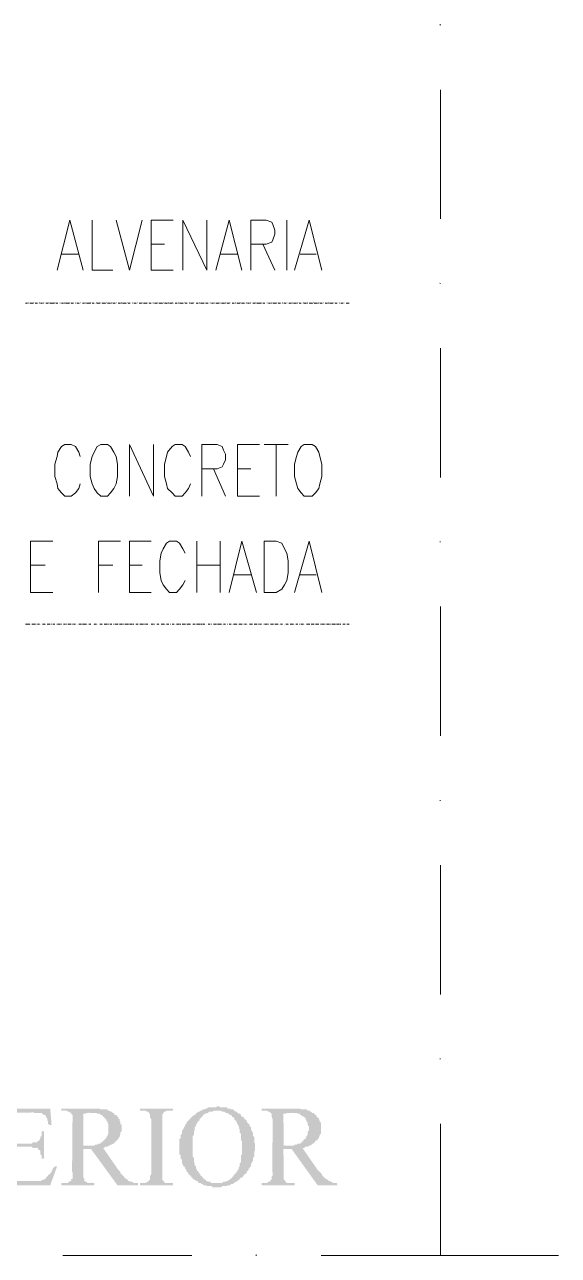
# Model space of a CAD drawing. Header units: millimetres. Extents: x 3240 to 3412, y 1366 to 1426.
# Drawn here: x 3291.848 to 3293.912, y 1376.282 to 1381.039 of the extents above; entities that cross this region are included whole.
import ezdxf

# ---------------------------------------------------------------- set-up
doc = ezdxf.new("R2010")
doc.units = ezdxf.units.MM

msp = doc.modelspace()

# ---------------------------------------------------------------- hatches: boundary and pattern name
at = {"true_color": 0x000007}
for points in [[(3291.8033, 1376.8328), (3291.8033, 1376.7137), (3291.8678, 1376.7137), (3291.8761, 1376.7137), (3291.8794, 1376.7186), (3291.8843, 1376.7186), (3291.8893, 1376.7186), (3291.8926, 1376.7186), (3291.8976, 1376.7186), (3291.8976, 1376.7236), (3291.9009, 1376.7236), (3291.9058, 1376.7269), (3291.9042, 1376.7286), (3291.9092, 1376.7319), (3291.9092, 1376.7352), (3291.9092, 1376.7401), (3291.9141, 1376.7434), (3291.9141, 1376.7484), (3291.9141, 1376.7517), (3291.9141, 1376.7616), (3291.9224, 1376.7616), (3291.9224, 1376.6558), (3291.9141, 1376.6558), (3291.9141, 1376.6641), (3291.9141, 1376.6674), (3291.9092, 1376.6723), (3291.9092, 1376.6756), (3291.9092, 1376.6806), (3291.9092, 1376.6839), (3291.9092, 1376.6856), (3291.9058, 1376.6889), (3291.9009, 1376.6889), (3291.9009, 1376.6938), (3291.8976, 1376.6971), (3291.8959, 1376.6988), (3291.8926, 1376.6971), (3291.8893, 1376.6971), (3291.8843, 1376.6971), (3291.8794, 1376.6971), (3291.8761, 1376.7021), (3291.8711, 1376.7021), (3291.8678, 1376.7021), (3291.8033, 1376.7021), (3291.8033, 1376.6045), (3291.8033, 1376.5962), (3291.8033, 1376.5913), (3291.8033, 1376.583), (3291.8033, 1376.5847), (3291.8033, 1376.5781), (3291.8033, 1376.5797), (3291.8083, 1376.5747), (3291.8083, 1376.5698), (3291.8116, 1376.5698), (3291.8116, 1376.5714), (3291.8165, 1376.5698), (3291.8215, 1376.5698), (3291.8248, 1376.5698), (3291.8761, 1376.5698), (3291.8843, 1376.5698), (3291.8893, 1376.5698), (3291.8926, 1376.5698), (3291.8976, 1376.5698), (3291.9009, 1376.5698), (3291.9058, 1376.5698), (3291.9092, 1376.5698), (3291.9141, 1376.5698), (3291.9125, 1376.5714), (3291.9174, 1376.5747), (3291.9224, 1376.5747), (3291.9273, 1376.5781), (3291.9307, 1376.5781), (3291.9307, 1376.583), (3291.9356, 1376.588), (3291.9389, 1376.588), (3291.9389, 1376.5913), (3291.9439, 1376.5962), (3291.9472, 1376.5962), (3291.9472, 1376.5996), (3291.9522, 1376.6045), (3291.9522, 1376.6078), (3291.9571, 1376.6128), (3291.9571, 1376.6178), (3291.9604, 1376.6211), (3291.9654, 1376.626), (3291.9637, 1376.626), (3291.9737, 1376.626), (3291.9472, 1376.5532), (3291.719, 1376.5532), (3291.719, 1376.5615), (3291.7272, 1376.5615), (3291.7322, 1376.5615), (3291.7355, 1376.5615), (3291.7405, 1376.5615), (3291.7454, 1376.5665), (3291.7487, 1376.5665), (3291.7537, 1376.5665), (3291.757, 1376.5698), (3291.757, 1376.5747), (3291.757, 1376.5764), (3291.757, 1376.5781), (3291.757, 1376.583), (3291.762, 1376.588), (3291.762, 1376.5913), (3291.762, 1376.5962), (3291.762, 1376.5996), (3291.762, 1376.6045), (3291.762, 1376.7997), (3291.762, 1376.803), (3291.762, 1376.8113), (3291.762, 1376.8162), (3291.757, 1376.8195), (3291.757, 1376.8245), (3291.757, 1376.8294), (3291.7537, 1376.8328), (3291.752, 1376.8344), (3291.7537, 1376.8377), (3291.7487, 1376.8377), (3291.7454, 1376.8377), (3291.7405, 1376.841), (3291.7355, 1376.841), (3291.7322, 1376.841), (3291.7272, 1376.841), (3291.719, 1376.841), (3291.719, 1376.8493), (3291.9472, 1376.8493), (3291.9522, 1376.7864), (3291.9439, 1376.7864), (3291.9389, 1376.7898), (3291.9389, 1376.7947), (3291.9389, 1376.7997), (3291.9356, 1376.803), (3291.9356, 1376.8079), (3291.9356, 1376.8113), (3291.9307, 1376.8162), (3291.9307, 1376.8195), (3291.9273, 1376.8245), (3291.9224, 1376.8245), (3291.9174, 1376.8294), (3291.9141, 1376.8294), (3291.9141, 1376.8328), (3291.9092, 1376.8328), (3291.9058, 1376.8328), (3291.9009, 1376.8328), (3291.8976, 1376.8328), (3291.8893, 1376.8328), (3291.8843, 1376.8328), (3291.8827, 1376.8344)], [(3292.4219, 1376.5615), (3292.4219, 1376.5532), (3292.2945, 1376.5532), (3292.2945, 1376.5615), (3292.3028, 1376.5615), (3292.3077, 1376.5615), (3292.3127, 1376.5615), (3292.316, 1376.5615), (3292.321, 1376.5665), (3292.3243, 1376.5665), (3292.3292, 1376.5698), (3292.3276, 1376.5714), (3292.3326, 1376.5747), (3292.3326, 1376.5764), (3292.3326, 1376.5781), (3292.3326, 1376.583), (3292.3326, 1376.588), (3292.3375, 1376.5962), (3292.3375, 1376.5996), (3292.3375, 1376.6045), (3292.3375, 1376.7997), (3292.3375, 1376.803), (3292.3375, 1376.8079), (3292.3326, 1376.8162), (3292.3326, 1376.8195), (3292.3326, 1376.8212), (3292.3326, 1376.8245), (3292.3326, 1376.8294), (3292.3292, 1376.8294), (3292.3292, 1376.8328), (3292.3243, 1376.8377), (3292.321, 1376.8377), (3292.316, 1376.841), (3292.3127, 1376.841), (3292.3077, 1376.841), (3292.3028, 1376.841), (3292.2945, 1376.841), (3292.2945, 1376.8493), (3292.4219, 1376.8493), (3292.4219, 1376.841), (3292.4086, 1376.841), (3292.4053, 1376.841), (3292.4004, 1376.841), (3292.3971, 1376.841), (3292.3921, 1376.8377), (3292.3888, 1376.8377), (3292.3838, 1376.8328), (3292.3822, 1376.8344), (3292.3838, 1376.8294), (3292.3805, 1376.8245), (3292.3789, 1376.8261), (3292.3805, 1376.8195), (3292.3805, 1376.8162), (3292.3805, 1376.8079), (3292.3805, 1376.803), (3292.3805, 1376.7997), (3292.3805, 1376.6045), (3292.3805, 1376.5996), (3292.3805, 1376.5913), (3292.3805, 1376.588), (3292.3805, 1376.583), (3292.3805, 1376.5781), (3292.3789, 1376.5797), (3292.3805, 1376.5747), (3292.3838, 1376.5698), (3292.3822, 1376.5714), (3292.3888, 1376.5665), (3292.3871, 1376.5665), (3292.3921, 1376.5615), (3292.3971, 1376.5615), (3292.4004, 1376.5615), (3292.4053, 1376.5615), (3292.4086, 1376.5615)]]:
    msp.add_hatch(color=7, dxfattribs=at).paths.add_polyline_path(points)
h = msp.add_hatch(color=7, dxfattribs=at)
h.paths.add_polyline_path([(3292.2862, 1376.5532), (3292.2069, 1376.5532), (3292.1043, 1376.6938), (3292.101, 1376.6938), (3292.096, 1376.6938), (3292.0911, 1376.6938), (3292.0878, 1376.6938), (3292.0861, 1376.6938), (3292.0828, 1376.6938), (3292.0795, 1376.6938), (3292.0745, 1376.6938), (3292.0745, 1376.6045), (3292.0745, 1376.5996), (3292.0745, 1376.5913), (3292.0745, 1376.588), (3292.0745, 1376.583), (3292.0795, 1376.5781), (3292.0795, 1376.5747), (3292.0779, 1376.5764), (3292.0795, 1376.5698), (3292.0779, 1376.5714), (3292.0828, 1376.5665), (3292.0878, 1376.5665), (3292.0911, 1376.5615), (3292.096, 1376.5615), (3292.101, 1376.5615), (3292.1043, 1376.5615), (3292.1027, 1376.5632), (3292.1175, 1376.5615), (3292.1175, 1376.5532), (3291.9902, 1376.5532), (3291.9902, 1376.5615), (3292.0034, 1376.5615), (3292.0067, 1376.5615), (3292.0117, 1376.5615), (3292.015, 1376.5615), (3292.02, 1376.5665), (3292.0233, 1376.5665), (3292.0233, 1376.5698), (3292.0282, 1376.5698), (3292.0282, 1376.5747), (3292.0266, 1376.5764), (3292.0332, 1376.5781), (3292.0332, 1376.583), (3292.0332, 1376.588), (3292.0332, 1376.5913), (3292.0332, 1376.5962), (3292.0332, 1376.6045), (3292.0315, 1376.6045), (3292.0332, 1376.7997), (3292.0332, 1376.803), (3292.0332, 1376.8079), (3292.0332, 1376.8162), (3292.0332, 1376.8195), (3292.0332, 1376.8245), (3292.0282, 1376.8294), (3292.0266, 1376.8294), (3292.0282, 1376.8328), (3292.0266, 1376.8344), (3292.0233, 1376.8328), (3292.02, 1376.8377), (3292.015, 1376.8377), (3292.0117, 1376.841), (3292.0067, 1376.841), (3292.0034, 1376.841), (3292.0018, 1376.8427), (3291.9902, 1376.841), (3291.9902, 1376.8493), (3292.101, 1376.8493), (3292.1043, 1376.8493), (3292.1093, 1376.8493), (3292.1175, 1376.8493), (3292.1209, 1376.8493), (3292.1258, 1376.8493), (3292.1291, 1376.8493), (3292.1341, 1376.8493), (3292.139, 1376.8493), (3292.1424, 1376.846), (3292.1473, 1376.846), (3292.1506, 1376.846), (3292.1556, 1376.846), (3292.1589, 1376.846), (3292.1639, 1376.846), (3292.1688, 1376.846), (3292.1688, 1376.841), (3292.1721, 1376.841), (3292.1771, 1376.841), (3292.1804, 1376.8377), (3292.1854, 1376.8377), (3292.1887, 1376.8328), (3292.1936, 1376.8328), (3292.1936, 1376.8294), (3292.1969, 1376.8245), (3292.2019, 1376.8245), (3292.2069, 1376.8195), (3292.2069, 1376.8162), (3292.2102, 1376.8162), (3292.2102, 1376.8113), (3292.2151, 1376.8079), (3292.2151, 1376.803), (3292.2184, 1376.7997), (3292.2184, 1376.7947), (3292.2184, 1376.7898), (3292.2234, 1376.7864), (3292.2234, 1376.7815), (3292.2234, 1376.7782), (3292.2234, 1376.7732), (3292.2234, 1376.7699), (3292.2234, 1376.7649), (3292.2234, 1376.7616), (3292.2184, 1376.7567), (3292.2184, 1376.7517), (3292.2184, 1376.7484), (3292.2151, 1376.7434), (3292.2151, 1376.7401), (3292.2102, 1376.7352), (3292.2102, 1376.7319), (3292.2069, 1376.7269), (3292.2052, 1376.7286), (3292.2019, 1376.7236), (3292.1969, 1376.7186), (3292.1969, 1376.7203), (3292.1936, 1376.7137), (3292.1887, 1376.7137), (3292.1854, 1376.7104), (3292.1804, 1376.7104), (3292.1771, 1376.7054), (3292.1721, 1376.7054), (3292.1688, 1376.7021), (3292.1639, 1376.7021), (3292.1589, 1376.7021), (3292.1556, 1376.6971), (3292.1506, 1376.6971), (3292.1506, 1376.6988), (3292.2102, 1376.6128), (3292.2151, 1376.6078), (3292.2184, 1376.6045), (3292.2184, 1376.5996), (3292.2234, 1376.5962), (3292.2267, 1376.5913), (3292.2317, 1376.588), (3292.2317, 1376.583), (3292.235, 1376.583), (3292.2399, 1376.5781), (3292.2383, 1376.5797), (3292.2449, 1376.5747), (3292.2482, 1376.5747), (3292.2482, 1376.5764), (3292.2482, 1376.5698), (3292.2532, 1376.5698), (3292.2565, 1376.5665), (3292.2614, 1376.5665), (3292.2647, 1376.5665), (3292.2697, 1376.5615), (3292.2747, 1376.5615), (3292.278, 1376.5615), (3292.2829, 1376.5615), (3292.2862, 1376.5615)])
h.paths.add_polyline_path([(3292.0745, 1376.7054), (3292.0795, 1376.7054), (3292.0828, 1376.7054), (3292.0878, 1376.7054), (3292.0861, 1376.7071), (3292.0911, 1376.7054), (3292.096, 1376.7054), (3292.1043, 1376.7054), (3292.1093, 1376.7054), (3292.1126, 1376.7054), (3292.1175, 1376.7054), (3292.1209, 1376.7104), (3292.1258, 1376.7104), (3292.1291, 1376.7104), (3292.1341, 1376.7137), (3292.139, 1376.7137), (3292.1424, 1376.7137), (3292.1424, 1376.7186), (3292.1473, 1376.7186), (3292.1506, 1376.7236), (3292.1556, 1376.7269), (3292.1589, 1376.7319), (3292.1639, 1376.7352), (3292.1639, 1376.7401), (3292.1688, 1376.7434), (3292.1688, 1376.7484), (3292.1721, 1376.7517), (3292.1721, 1376.7567), (3292.1721, 1376.7616), (3292.1721, 1376.7649), (3292.1721, 1376.7699), (3292.1705, 1376.7699), (3292.1721, 1376.7732), (3292.1721, 1376.7782), (3292.1721, 1376.7864), (3292.1721, 1376.7898), (3292.1688, 1376.7947), (3292.1672, 1376.7964), (3292.1688, 1376.7997), (3292.1639, 1376.803), (3292.1639, 1376.8079), (3292.1589, 1376.8113), (3292.1556, 1376.8162), (3292.1539, 1376.8162), (3292.1506, 1376.8195), (3292.1506, 1376.8212), (3292.1473, 1376.8245), (3292.1424, 1376.8245), (3292.139, 1376.8294), (3292.1341, 1376.8294), (3292.1291, 1376.8294), (3292.1258, 1376.8328), (3292.1209, 1376.8328), (3292.1175, 1376.8328), (3292.1126, 1376.8328), (3292.1093, 1376.8328), (3292.1043, 1376.8328), (3292.101, 1376.8328), (3292.0994, 1376.8344), (3292.096, 1376.8328), (3292.0878, 1376.8328), (3292.0828, 1376.8294), (3292.0795, 1376.8294), (3292.0745, 1376.8294)])
h = msp.add_hatch(color=7, dxfattribs=at)
h.paths.add_polyline_path([(3292.5955, 1376.8576), (3292.6005, 1376.8576), (3292.6038, 1376.8543), (3292.6088, 1376.8543), (3292.6121, 1376.8543), (3292.617, 1376.8543), (3292.6203, 1376.8543), (3292.6253, 1376.8543), (3292.6303, 1376.8543), (3292.6336, 1376.8493), (3292.6385, 1376.8493), (3292.6418, 1376.8493), (3292.6468, 1376.846), (3292.6501, 1376.846), (3292.6551, 1376.846), (3292.6584, 1376.841), (3292.6584, 1376.8427), (3292.6633, 1376.8377), (3292.6683, 1376.8377), (3292.6716, 1376.8328), (3292.6766, 1376.8294), (3292.6799, 1376.8294), (3292.6848, 1376.8245), (3292.6848, 1376.8195), (3292.6881, 1376.8195), (3292.6931, 1376.8162), (3292.6981, 1376.8113), (3292.6981, 1376.8079), (3292.7014, 1376.8079), (3292.7063, 1376.803), (3292.7063, 1376.7997), (3292.7096, 1376.7947), (3292.7146, 1376.7898), (3292.713, 1376.7914), (3292.7179, 1376.7864), (3292.7179, 1376.7815), (3292.7229, 1376.7782), (3292.7229, 1376.7732), (3292.7229, 1376.7699), (3292.7262, 1376.7649), (3292.7262, 1376.7616), (3292.7311, 1376.7567), (3292.7311, 1376.7517), (3292.7311, 1376.7484), (3292.7311, 1376.7434), (3292.7361, 1376.7401), (3292.7361, 1376.7352), (3292.7361, 1376.7319), (3292.7361, 1376.7269), (3292.7361, 1376.7236), (3292.7361, 1376.7186), (3292.7394, 1376.7137), (3292.7394, 1376.7104), (3292.7394, 1376.7054), (3292.7394, 1376.7021), (3292.7394, 1376.6971), (3292.7394, 1376.6938), (3292.7394, 1376.6889), (3292.7361, 1376.6839), (3292.7361, 1376.6806), (3292.7361, 1376.6756), (3292.7361, 1376.6723), (3292.7361, 1376.6674), (3292.7361, 1376.6641), (3292.7311, 1376.6591), (3292.7311, 1376.6558), (3292.7311, 1376.6508), (3292.7311, 1376.6459), (3292.7262, 1376.6426), (3292.7262, 1376.6376), (3292.7229, 1376.6343), (3292.7229, 1376.6293), (3292.7229, 1376.626), (3292.7179, 1376.6211), (3292.7179, 1376.6178), (3292.7146, 1376.6178), (3292.7146, 1376.6128), (3292.7096, 1376.6078), (3292.7063, 1376.6045), (3292.7063, 1376.5996), (3292.7014, 1376.5962), (3292.6981, 1376.5962), (3292.6981, 1376.5913), (3292.6964, 1376.5929), (3292.6931, 1376.588), (3292.6881, 1376.583), (3292.6848, 1376.583), (3292.6799, 1376.5781), (3292.6799, 1376.5747), (3292.6766, 1376.5747), (3292.6716, 1376.5698), (3292.6683, 1376.5665), (3292.6633, 1376.5665), (3292.6584, 1376.5615), (3292.6551, 1376.5615), (3292.6551, 1376.5582), (3292.6501, 1376.5582), (3292.6468, 1376.5582), (3292.6418, 1376.5532), (3292.6385, 1376.5532), (3292.6336, 1376.5532), (3292.6303, 1376.5499), (3292.6253, 1376.5499), (3292.6203, 1376.5499), (3292.617, 1376.5499), (3292.6121, 1376.5499), (3292.6088, 1376.545), (3292.6038, 1376.545), (3292.6005, 1376.545), (3292.5955, 1376.545), (3292.5922, 1376.545), (3292.5873, 1376.545), (3292.5823, 1376.545), (3292.579, 1376.545), (3292.574, 1376.545), (3292.5707, 1376.5499), (3292.5658, 1376.5499), (3292.5624, 1376.5499), (3292.5575, 1376.5499), (3292.5525, 1376.5499), (3292.5492, 1376.5532), (3292.5443, 1376.5532), (3292.5409, 1376.5532), (3292.536, 1376.5582), (3292.5327, 1376.5582), (3292.5277, 1376.5615), (3292.5244, 1376.5615), (3292.5194, 1376.5615), (3292.5194, 1376.5665), (3292.5145, 1376.5698), (3292.5112, 1376.5698), (3292.5062, 1376.5747), (3292.5029, 1376.5747), (3292.4979, 1376.5781), (3292.4979, 1376.583), (3292.4946, 1376.583), (3292.4897, 1376.588), (3292.4897, 1376.5913), (3292.4864, 1376.5913), (3292.4814, 1376.5962), (3292.4814, 1376.5996), (3292.4764, 1376.6045), (3292.4731, 1376.6078), (3292.4731, 1376.6128), (3292.4682, 1376.6178), (3292.4682, 1376.6211), (3292.4649, 1376.626), (3292.4632, 1376.626), (3292.4599, 1376.6293), (3292.4599, 1376.6343), (3292.4566, 1376.6376), (3292.4566, 1376.6426), (3292.4566, 1376.6459), (3292.4566, 1376.6508), (3292.4516, 1376.6558), (3292.4516, 1376.6591), (3292.4516, 1376.6641), (3292.4516, 1376.6674), (3292.4467, 1376.6723), (3292.4467, 1376.6756), (3292.4467, 1376.6806), (3292.4467, 1376.6839), (3292.4467, 1376.6938), (3292.4467, 1376.6971), (3292.4467, 1376.7021), (3292.4467, 1376.7054), (3292.4467, 1376.7104), (3292.4467, 1376.7137), (3292.4467, 1376.7236), (3292.4467, 1376.7269), (3292.4467, 1376.7319), (3292.4516, 1376.7352), (3292.4516, 1376.7401), (3292.4516, 1376.7434), (3292.4516, 1376.7484), (3292.4566, 1376.7517), (3292.4566, 1376.7567), (3292.4566, 1376.7616), (3292.4566, 1376.7649), (3292.4599, 1376.7649), (3292.4599, 1376.7699), (3292.4649, 1376.7732), (3292.4649, 1376.7782), (3292.4682, 1376.7815), (3292.4682, 1376.7864), (3292.4731, 1376.7898), (3292.4731, 1376.7947), (3292.4764, 1376.7947), (3292.4764, 1376.7997), (3292.4814, 1376.803), (3292.4864, 1376.8079), (3292.4847, 1376.8079), (3292.4897, 1376.8113), (3292.4946, 1376.8162), (3292.493, 1376.8162), (3292.4979, 1376.8195), (3292.5029, 1376.8245), (3292.5062, 1376.8245), (3292.5112, 1376.8294), (3292.5112, 1376.8328), (3292.5145, 1376.8328), (3292.5194, 1376.8377), (3292.5244, 1376.8377), (3292.5277, 1376.841), (3292.5327, 1376.841), (3292.536, 1376.846), (3292.5409, 1376.846), (3292.5443, 1376.846), (3292.5492, 1376.8493), (3292.5476, 1376.8509), (3292.5525, 1376.8493), (3292.5575, 1376.8543), (3292.5624, 1376.8543), (3292.5658, 1376.8543), (3292.5707, 1376.8543), (3292.579, 1376.8543), (3292.5823, 1376.8543), (3292.5873, 1376.8543), (3292.5922, 1376.8576), (3292.5955, 1376.8576), (3292.5939, 1376.8592)])
h.paths.add_polyline_path([(3292.5922, 1376.841), (3292.5873, 1376.841), (3292.5823, 1376.841), (3292.579, 1376.841), (3292.574, 1376.8377), (3292.5707, 1376.8377), (3292.5658, 1376.8377), (3292.5624, 1376.8377), (3292.5575, 1376.8328), (3292.5525, 1376.8328), (3292.5492, 1376.8294), (3292.5443, 1376.8294), (3292.5409, 1376.8245), (3292.5393, 1376.8261), (3292.536, 1376.8195), (3292.5327, 1376.8162), (3292.5277, 1376.8113), (3292.5261, 1376.8129), (3292.5244, 1376.8079), (3292.5244, 1376.803), (3292.5194, 1376.803), (3292.5194, 1376.7997), (3292.5145, 1376.7947), (3292.5145, 1376.7898), (3292.5145, 1376.7914), (3292.5112, 1376.7864), (3292.5112, 1376.7815), (3292.5062, 1376.7782), (3292.5062, 1376.7732), (3292.5062, 1376.7699), (3292.5062, 1376.7649), (3292.5029, 1376.7616), (3292.5029, 1376.7567), (3292.5029, 1376.7517), (3292.5029, 1376.7484), (3292.4979, 1376.7434), (3292.4979, 1376.7401), (3292.4979, 1376.7352), (3292.4979, 1376.7269), (3292.4979, 1376.7236), (3292.4979, 1376.7186), (3292.4979, 1376.7137), (3292.4979, 1376.7104), (3292.4979, 1376.7021), (3292.4979, 1376.6971), (3292.4979, 1376.6938), (3292.4979, 1376.6889), (3292.4979, 1376.6806), (3292.4979, 1376.6756), (3292.4979, 1376.6723), (3292.4979, 1376.6674), (3292.4979, 1376.6641), (3292.5029, 1376.6591), (3292.5029, 1376.6558), (3292.5029, 1376.6508), (3292.5029, 1376.6459), (3292.5029, 1376.6426), (3292.5062, 1376.6376), (3292.5062, 1376.6343), (3292.5062, 1376.6293), (3292.5112, 1376.626), (3292.5112, 1376.6211), (3292.5112, 1376.6178), (3292.5145, 1376.6128), (3292.5145, 1376.6078), (3292.5194, 1376.6078), (3292.5194, 1376.6045), (3292.5244, 1376.5996), (3292.5244, 1376.5962), (3292.5277, 1376.5962), (3292.5277, 1376.5913), (3292.5327, 1376.588), (3292.536, 1376.583), (3292.536, 1376.5847), (3292.5409, 1376.5781), (3292.5443, 1376.5747), (3292.5492, 1376.5747), (3292.5492, 1376.5698), (3292.5525, 1376.5698), (3292.5575, 1376.5665), (3292.5624, 1376.5665), (3292.5658, 1376.5665), (3292.5707, 1376.5615), (3292.574, 1376.5615), (3292.579, 1376.5615), (3292.5823, 1376.5615), (3292.5873, 1376.5615), (3292.5922, 1376.5615), (3292.5955, 1376.5615), (3292.6005, 1376.5615), (3292.6038, 1376.5615), (3292.6088, 1376.5615), (3292.6121, 1376.5615), (3292.617, 1376.5665), (3292.6203, 1376.5665), (3292.6253, 1376.5665), (3292.6303, 1376.5698), (3292.6336, 1376.5698), (3292.6385, 1376.5747), (3292.6418, 1376.5747), (3292.6418, 1376.5781), (3292.6468, 1376.5781), (3292.6501, 1376.583), (3292.6551, 1376.588), (3292.6551, 1376.5913), (3292.6584, 1376.5913), (3292.6584, 1376.5962), (3292.6633, 1376.5962), (3292.6633, 1376.5996), (3292.6683, 1376.6045), (3292.6666, 1376.6045), (3292.6716, 1376.6078), (3292.6716, 1376.6128), (3292.6766, 1376.6178), (3292.6766, 1376.6211), (3292.6749, 1376.6227), (3292.6799, 1376.626), (3292.6799, 1376.6293), (3292.6799, 1376.6343), (3292.6799, 1376.6376), (3292.6848, 1376.6426), (3292.6848, 1376.6459), (3292.6848, 1376.6508), (3292.6848, 1376.6558), (3292.6848, 1376.6641), (3292.6848, 1376.6674), (3292.6881, 1376.6723), (3292.6881, 1376.6756), (3292.6881, 1376.6806), (3292.6881, 1376.6889), (3292.6881, 1376.6938), (3292.6881, 1376.6971), (3292.6881, 1376.7021), (3292.6881, 1376.7054), (3292.6881, 1376.7137), (3292.6881, 1376.7186), (3292.6881, 1376.7236), (3292.6848, 1376.7269), (3292.6848, 1376.7352), (3292.6848, 1376.7401), (3292.6848, 1376.7434), (3292.6848, 1376.7484), (3292.6848, 1376.7517), (3292.6799, 1376.7567), (3292.6799, 1376.7616), (3292.6799, 1376.7649), (3292.6799, 1376.7699), (3292.6766, 1376.7732), (3292.6766, 1376.7782), (3292.6766, 1376.7815), (3292.6716, 1376.7864), (3292.6716, 1376.7881), (3292.6716, 1376.7898), (3292.6683, 1376.7947), (3292.6683, 1376.7997), (3292.6633, 1376.803), (3292.6617, 1376.8046), (3292.6584, 1376.8079), (3292.6584, 1376.8113), (3292.6584, 1376.8129), (3292.6551, 1376.8162), (3292.6501, 1376.8162), (3292.6501, 1376.8195), (3292.6468, 1376.8245), (3292.6418, 1376.8245), (3292.6385, 1376.8294), (3292.6336, 1376.8294), (3292.6336, 1376.8328), (3292.6303, 1376.8328), (3292.6253, 1376.8328), (3292.6203, 1376.8377), (3292.617, 1376.8377), (3292.6121, 1376.8377), (3292.6088, 1376.841), (3292.6038, 1376.841), (3292.6005, 1376.841), (3292.5955, 1376.841), (3292.5922, 1376.841), (3292.5906, 1376.8427)])
h = msp.add_hatch(color=7, dxfattribs=at)
h.paths.add_polyline_path([(3293.057, 1376.5532), (3292.9809, 1376.5532), (3292.88, 1376.6938), (3292.875, 1376.6938), (3292.8701, 1376.6938), (3292.8668, 1376.6938), (3292.8618, 1376.6938), (3292.8585, 1376.6938), (3292.8535, 1376.6938), (3292.8502, 1376.6938), (3292.8486, 1376.6938), (3292.8502, 1376.6045), (3292.8502, 1376.5996), (3292.8502, 1376.5913), (3292.8502, 1376.588), (3292.8502, 1376.583), (3292.8502, 1376.5781), (3292.8502, 1376.5747), (3292.8535, 1376.5747), (3292.8535, 1376.5698), (3292.8535, 1376.5714), (3292.8585, 1376.5665), (3292.8568, 1376.5665), (3292.8618, 1376.5615), (3292.8668, 1376.5615), (3292.8701, 1376.5615), (3292.875, 1376.5615), (3292.88, 1376.5615), (3292.8916, 1376.5615), (3292.8916, 1376.5532), (3292.7642, 1376.5532), (3292.7642, 1376.5615), (3292.7741, 1376.5615), (3292.7775, 1376.5615), (3292.7824, 1376.5615), (3292.7857, 1376.5615), (3292.7907, 1376.5665), (3292.794, 1376.5665), (3292.799, 1376.5698), (3292.7973, 1376.5714), (3292.8039, 1376.5747), (3292.8023, 1376.5764), (3292.8039, 1376.5781), (3292.8039, 1376.583), (3292.8039, 1376.588), (3292.8072, 1376.5913), (3292.8072, 1376.5962), (3292.8072, 1376.6045), (3292.8056, 1376.6045), (3292.8072, 1376.7997), (3292.8072, 1376.803), (3292.8072, 1376.8079), (3292.8039, 1376.8162), (3292.8039, 1376.8195), (3292.8039, 1376.8245), (3292.8039, 1376.8294), (3292.8023, 1376.8294), (3292.799, 1376.8328), (3292.7973, 1376.8344), (3292.794, 1376.8377), (3292.7907, 1376.8377), (3292.7857, 1376.841), (3292.7824, 1376.841), (3292.7775, 1376.841), (3292.7741, 1376.841), (3292.7642, 1376.841), (3292.7642, 1376.8493), (3292.8701, 1376.8493), (3292.875, 1376.8493), (3292.8833, 1376.8493), (3292.8883, 1376.8493), (3292.8916, 1376.8493), (3292.8998, 1376.8493), (3292.9048, 1376.8493), (3292.9098, 1376.8493), (3292.9131, 1376.8493), (3292.918, 1376.846), (3292.9213, 1376.846), (3292.9263, 1376.846), (3292.9296, 1376.846), (3292.9346, 1376.846), (3292.9329, 1376.846), (3292.9379, 1376.846), (3292.9428, 1376.841), (3292.9478, 1376.841), (3292.9511, 1376.841), (3292.9511, 1376.8377), (3292.9561, 1376.8377), (3292.9594, 1376.8328), (3292.9643, 1376.8328), (3292.9677, 1376.8294), (3292.9726, 1376.8245), (3292.9759, 1376.8245), (3292.9759, 1376.8195), (3292.9809, 1376.8162), (3292.9792, 1376.8162), (3292.9858, 1376.8113), (3292.9858, 1376.8079), (3292.9892, 1376.803), (3292.9892, 1376.7997), (3292.9941, 1376.7947), (3292.9941, 1376.7898), (3292.9941, 1376.7864), (3292.9941, 1376.7815), (3292.9941, 1376.7782), (3292.9941, 1376.7732), (3292.9941, 1376.7699), (3292.9941, 1376.7649), (3292.9941, 1376.7616), (3292.9941, 1376.7567), (3292.9941, 1376.7517), (3292.9892, 1376.7484), (3292.9892, 1376.7434), (3292.9858, 1376.7401), (3292.9858, 1376.7352), (3292.9809, 1376.7319), (3292.9809, 1376.7269), (3292.9759, 1376.7269), (3292.9726, 1376.7236), (3292.9726, 1376.7186), (3292.9677, 1376.7186), (3292.9643, 1376.7137), (3292.9627, 1376.7153), (3292.9594, 1376.7104), (3292.9561, 1376.7104), (3292.9511, 1376.7054), (3292.9478, 1376.7054), (3292.9428, 1376.7021), (3292.9379, 1376.7021), (3292.9346, 1376.7021), (3292.9296, 1376.6971), (3292.9213, 1376.6971), (3292.9213, 1376.6988), (3292.9809, 1376.6128), (3292.9858, 1376.6078), (3292.9892, 1376.6045), (3292.9941, 1376.5996), (3292.9974, 1376.5962), (3292.9974, 1376.5913), (3293.0024, 1376.588), (3293.0057, 1376.583), (3293.0057, 1376.5847), (3293.0107, 1376.5781), (3293.0156, 1376.5781), (3293.0156, 1376.5747), (3293.0189, 1376.5747), (3293.0173, 1376.5764), (3293.0239, 1376.5698), (3293.0272, 1376.5698), (3293.0322, 1376.5665), (3293.0305, 1376.5665), (3293.0355, 1376.5665), (3293.0404, 1376.5615), (3293.0487, 1376.5615), (3293.0537, 1376.5615), (3293.057, 1376.5615), (3293.0553, 1376.5632)])
h.paths.add_polyline_path([(3292.8502, 1376.7054), (3292.8535, 1376.7054), (3292.8535, 1376.7071), (3292.8585, 1376.7054), (3292.8568, 1376.7071), (3292.8668, 1376.7054), (3292.8701, 1376.7054), (3292.875, 1376.7054), (3292.88, 1376.7054), (3292.8833, 1376.7054), (3292.8883, 1376.7054), (3292.8916, 1376.7104), (3292.8965, 1376.7104), (3292.8998, 1376.7104), (3292.9048, 1376.7137), (3292.9098, 1376.7137), (3292.9131, 1376.7137), (3292.918, 1376.7186), (3292.9213, 1376.7186), (3292.9213, 1376.7236), (3292.9263, 1376.7236), (3292.9263, 1376.7269), (3292.9296, 1376.7319), (3292.9346, 1376.7319), (3292.9346, 1376.7352), (3292.9379, 1376.7401), (3292.9379, 1376.7434), (3292.9428, 1376.7484), (3292.9428, 1376.7517), (3292.9428, 1376.7567), (3292.9428, 1376.7616), (3292.9478, 1376.7649), (3292.9478, 1376.7699), (3292.9462, 1376.7699), (3292.9478, 1376.7732), (3292.9478, 1376.7782), (3292.9428, 1376.7864), (3292.9428, 1376.7898), (3292.9428, 1376.7947), (3292.9412, 1376.7964), (3292.9379, 1376.7997), (3292.9379, 1376.803), (3292.9346, 1376.8079), (3292.9346, 1376.8113), (3292.9296, 1376.8162), (3292.9263, 1376.8195), (3292.9213, 1376.8195), (3292.918, 1376.8245), (3292.9131, 1376.8245), (3292.9131, 1376.8294), (3292.9098, 1376.8294), (3292.9048, 1376.8294), (3292.8998, 1376.8328), (3292.8965, 1376.8328), (3292.8883, 1376.8328), (3292.8833, 1376.8328), (3292.8833, 1376.8344), (3292.88, 1376.8328), (3292.875, 1376.8328), (3292.8701, 1376.8328), (3292.8668, 1376.8328), (3292.8618, 1376.8328), (3292.8585, 1376.8294), (3292.8502, 1376.8294), (3292.8486, 1376.8294)])

# ---------------------------------------------------------------- linework, layer by layer
at = {"color": 7, "linetype": 'Continuous', "lineweight": 15, "true_color": 0x000007}
for points in [[(3293.4556, 1381.037), (3293.4539, 1381.0386), (3293.4539, 1381.0386)], [(3293.4556, 1381.037), (3293.4539, 1381.0386), (3293.4539, 1381.0386)], [(3293.4556, 1380.7872), (3293.4556, 1380.2877), (3293.4556, 1380.2877)], [(3293.4556, 1380.2877), (3293.4556, 1380.7872), (3293.4556, 1380.7872)], [(3291.9737, 1380.0893), (3292.0233, 1380.2828), (3292.0745, 1380.0893)], [(3292.1093, 1380.2828), (3292.1093, 1380.0893), (3292.1887, 1380.0893)], [(3292.2019, 1380.2828), (3292.2532, 1380.0893), (3292.3028, 1380.2828)], [(3292.3375, 1380.0893), (3292.3375, 1380.2828), (3292.4219, 1380.2828)], [(3292.4599, 1380.0893), (3292.4599, 1380.2828), (3292.5525, 1380.0893), (3292.5525, 1380.2828)], [(3292.5873, 1380.0893), (3292.6385, 1380.2828), (3292.6881, 1380.0893)], [(3292.7229, 1380.0893), (3292.7229, 1380.2828), (3292.7824, 1380.2828), (3292.8039, 1380.2745), (3292.8072, 1380.2662), (3292.8155, 1380.2447), (3292.8155, 1380.2282), (3292.8072, 1380.2067), (3292.8039, 1380.1984), (3292.7824, 1380.1902), (3292.7229, 1380.1902)], [(3292.8618, 1380.2828), (3292.8618, 1380.0893), (3292.8618, 1380.0893)], [(3292.8916, 1380.0893), (3292.9478, 1380.2828), (3292.9974, 1380.0893)], [(3292.3375, 1380.1902), (3292.3888, 1380.1902), (3292.3888, 1380.1902)], [(3292.7692, 1380.1902), (3292.8155, 1380.0893), (3292.8155, 1380.0893)], [(3291.9902, 1380.1521), (3292.058, 1380.1521), (3292.058, 1380.1521)], [(3292.6038, 1380.1521), (3292.6716, 1380.1521), (3292.6716, 1380.1521)], [(3292.9131, 1380.1521), (3292.9759, 1380.1521), (3292.9759, 1380.1521)], [(3292.3375, 1380.0893), (3292.4219, 1380.0893), (3292.4219, 1380.0893)], [(3293.4556, 1380.038), (3293.4539, 1380.0397), (3293.4539, 1380.0397)], [(3293.4556, 1380.038), (3293.4539, 1380.0397), (3293.4539, 1380.0397)], [(3291.8513, 1379.9619), (3291.8595, 1379.9619), (3291.8595, 1379.9619)], [(3291.8628, 1379.9619), (3291.8628, 1379.9636), (3291.8628, 1379.9636)], [(3291.8678, 1379.9619), (3291.8794, 1379.9619), (3291.8794, 1379.9619)], [(3291.8843, 1379.9619), (3291.8827, 1379.9636), (3291.8827, 1379.9636)], [(3291.8893, 1379.9619), (3291.8976, 1379.9619), (3291.8976, 1379.9619)], [(3291.9058, 1379.9619), (3291.9042, 1379.9636), (3291.9042, 1379.9636)], [(3291.9092, 1379.9619), (3291.9174, 1379.9619), (3291.9174, 1379.9619)], [(3291.9224, 1379.9619), (3291.9207, 1379.9636), (3291.9207, 1379.9636)], [(3291.9307, 1379.9619), (3291.9389, 1379.9619), (3291.9389, 1379.9619)], [(3291.9439, 1379.9619), (3291.9422, 1379.9636), (3291.9422, 1379.9636)], [(3291.9472, 1379.9619), (3291.9604, 1379.9619), (3291.9604, 1379.9619)], [(3291.9654, 1379.9619), (3291.9637, 1379.9636), (3291.9637, 1379.9636)], [(3291.9687, 1379.9619), (3291.977, 1379.9619), (3291.977, 1379.9619)], [(3291.9852, 1379.9619), (3291.9852, 1379.9636), (3291.9852, 1379.9636)], [(3291.9902, 1379.9619), (3291.9985, 1379.9619), (3291.9985, 1379.9619)], [(3292.0034, 1379.9619), (3292.0018, 1379.9636), (3292.0018, 1379.9636)], [(3292.0067, 1379.9619), (3292.02, 1379.9619), (3292.02, 1379.9619)], [(3292.0233, 1379.9619), (3292.0233, 1379.9636), (3292.0233, 1379.9636)], [(3292.0282, 1379.9619), (3292.0365, 1379.9619), (3292.0365, 1379.9619)], [(3292.0448, 1379.9619), (3292.0448, 1379.9636), (3292.0448, 1379.9636)], [(3292.0497, 1379.9619), (3292.058, 1379.9619), (3292.058, 1379.9619)], [(3292.063, 1379.9619), (3292.0613, 1379.9636), (3292.0613, 1379.9636)], [(3292.0712, 1379.9619), (3292.0795, 1379.9619), (3292.0795, 1379.9619)], [(3292.0828, 1379.9619), (3292.0828, 1379.9636), (3292.0828, 1379.9636)], [(3292.0878, 1379.9619), (3292.101, 1379.9619), (3292.101, 1379.9619)], [(3292.1043, 1379.9619), (3292.1027, 1379.9636), (3292.1027, 1379.9636)], [(3292.1093, 1379.9619), (3292.1175, 1379.9619), (3292.1175, 1379.9619)], [(3292.1258, 1379.9619), (3292.1242, 1379.9636), (3292.1242, 1379.9636)], [(3292.1291, 1379.9619), (3292.139, 1379.9619), (3292.139, 1379.9619)], [(3292.1424, 1379.9619), (3292.1424, 1379.9636), (3292.1424, 1379.9636)], [(3292.1473, 1379.9619), (3292.1589, 1379.9619), (3292.1589, 1379.9619)], [(3292.1639, 1379.9619), (3292.1622, 1379.9636), (3292.1622, 1379.9636)], [(3292.1688, 1379.9619), (3292.1804, 1379.9619), (3292.1804, 1379.9619)], [(3292.1854, 1379.9619), (3292.1837, 1379.9636), (3292.1837, 1379.9636)], [(3292.1887, 1379.9619), (3292.1969, 1379.9619), (3292.1969, 1379.9619)], [(3292.2019, 1379.9619), (3292.2002, 1379.9636), (3292.2002, 1379.9636)], [(3292.2102, 1379.9619), (3292.2184, 1379.9619), (3292.2184, 1379.9619)], [(3292.2234, 1379.9619), (3292.2217, 1379.9636), (3292.2217, 1379.9636)], [(3292.2267, 1379.9619), (3292.2399, 1379.9619), (3292.2399, 1379.9619)], [(3292.2449, 1379.9619), (3292.2432, 1379.9636), (3292.2432, 1379.9636)], [(3292.2482, 1379.9619), (3292.2565, 1379.9619), (3292.2565, 1379.9619)], [(3292.2647, 1379.9619), (3292.2647, 1379.9636), (3292.2647, 1379.9636)], [(3292.2697, 1379.9619), (3292.278, 1379.9619), (3292.278, 1379.9619)], [(3292.2829, 1379.9619), (3292.2813, 1379.9636), (3292.2813, 1379.9636)], [(3292.2912, 1379.9619), (3292.2995, 1379.9619), (3292.2995, 1379.9619)], [(3292.3028, 1379.9619), (3292.3028, 1379.9636), (3292.3028, 1379.9636)], [(3292.3077, 1379.9619), (3292.321, 1379.9619), (3292.321, 1379.9619)], [(3292.3243, 1379.9619), (3292.3243, 1379.9636), (3292.3243, 1379.9636)], [(3292.3292, 1379.9619), (3292.3375, 1379.9619), (3292.3375, 1379.9619)], [(3292.3458, 1379.9619), (3292.3441, 1379.9636), (3292.3441, 1379.9636)], [(3292.3507, 1379.9619), (3292.359, 1379.9619), (3292.359, 1379.9619)], [(3292.3623, 1379.9619), (3292.3623, 1379.9636), (3292.3623, 1379.9636)], [(3292.3673, 1379.9619), (3292.3805, 1379.9619), (3292.3805, 1379.9619)], [(3292.3838, 1379.9619), (3292.3822, 1379.9636), (3292.3822, 1379.9636)], [(3292.3888, 1379.9619), (3292.4004, 1379.9619), (3292.4004, 1379.9619)], [(3292.4053, 1379.9619), (3292.4037, 1379.9636), (3292.4037, 1379.9636)], [(3292.4086, 1379.9619), (3292.4186, 1379.9619), (3292.4186, 1379.9619)], [(3292.4219, 1379.9619), (3292.4202, 1379.9636), (3292.4202, 1379.9636)], [(3292.4301, 1379.9619), (3292.4384, 1379.9619), (3292.4384, 1379.9619)], [(3292.4434, 1379.9619), (3292.4417, 1379.9636), (3292.4417, 1379.9636)], [(3292.4467, 1379.9619), (3292.4599, 1379.9619), (3292.4599, 1379.9619)], [(3292.4649, 1379.9619), (3292.4632, 1379.9636), (3292.4632, 1379.9636)], [(3292.4682, 1379.9619), (3292.4764, 1379.9619), (3292.4764, 1379.9619)], [(3292.4864, 1379.9619), (3292.4847, 1379.9636), (3292.4847, 1379.9636)], [(3292.4897, 1379.9619), (3292.4979, 1379.9619), (3292.4979, 1379.9619)], [(3292.5029, 1379.9619), (3292.5013, 1379.9636), (3292.5013, 1379.9636)], [(3292.5112, 1379.9619), (3292.5194, 1379.9619), (3292.5194, 1379.9619)], [(3292.5244, 1379.9619), (3292.5228, 1379.9636), (3292.5228, 1379.9636)], [(3292.5277, 1379.9619), (3292.5409, 1379.9619), (3292.5409, 1379.9619)], [(3292.5443, 1379.9619), (3292.5443, 1379.9636), (3292.5443, 1379.9636)], [(3292.5492, 1379.9619), (3292.5575, 1379.9619), (3292.5575, 1379.9619)], [(3292.5658, 1379.9619), (3292.5658, 1379.9636), (3292.5658, 1379.9636)], [(3292.5707, 1379.9619), (3292.579, 1379.9619), (3292.579, 1379.9619)], [(3292.5823, 1379.9619), (3292.5823, 1379.9636), (3292.5823, 1379.9636)], [(3292.5873, 1379.9619), (3292.6005, 1379.9619), (3292.6005, 1379.9619)], [(3292.6038, 1379.9619), (3292.6038, 1379.9636), (3292.6038, 1379.9636)], [(3292.6088, 1379.9619), (3292.6203, 1379.9619), (3292.6203, 1379.9619)], [(3292.6253, 1379.9619), (3292.6236, 1379.9636), (3292.6236, 1379.9636)], [(3292.6303, 1379.9619), (3292.6385, 1379.9619), (3292.6385, 1379.9619)], [(3292.6418, 1379.9619), (3292.6418, 1379.9636), (3292.6418, 1379.9636)], [(3292.6501, 1379.9619), (3292.6584, 1379.9619), (3292.6584, 1379.9619)], [(3292.6633, 1379.9619), (3292.6617, 1379.9636), (3292.6617, 1379.9636)], [(3292.6683, 1379.9619), (3292.6799, 1379.9619), (3292.6799, 1379.9619)], [(3292.6848, 1379.9619), (3292.6832, 1379.9636), (3292.6832, 1379.9636)], [(3292.6881, 1379.9619), (3292.6981, 1379.9619), (3292.6981, 1379.9619)], [(3292.7063, 1379.9619), (3292.7047, 1379.9636), (3292.7047, 1379.9636)], [(3292.7096, 1379.9619), (3292.7179, 1379.9619), (3292.7179, 1379.9619)], [(3292.7229, 1379.9619), (3292.7212, 1379.9636), (3292.7212, 1379.9636)], [(3292.7311, 1379.9619), (3292.7394, 1379.9619), (3292.7394, 1379.9619)], [(3292.7444, 1379.9619), (3292.7427, 1379.9636), (3292.7427, 1379.9636)], [(3292.7477, 1379.9619), (3292.7609, 1379.9619), (3292.7609, 1379.9619)], [(3292.7642, 1379.9619), (3292.7642, 1379.9636), (3292.7642, 1379.9636)], [(3292.7692, 1379.9619), (3292.7775, 1379.9619), (3292.7775, 1379.9619)], [(3292.7857, 1379.9619), (3292.7857, 1379.9636), (3292.7857, 1379.9636)], [(3292.7907, 1379.9619), (3292.799, 1379.9619), (3292.799, 1379.9619)], [(3292.8039, 1379.9619), (3292.8023, 1379.9636), (3292.8023, 1379.9636)], [(3292.8072, 1379.9619), (3292.8205, 1379.9619), (3292.8205, 1379.9619)], [(3292.8238, 1379.9619), (3292.8238, 1379.9636), (3292.8238, 1379.9636)], [(3292.8287, 1379.9619), (3292.837, 1379.9619), (3292.837, 1379.9619)], [(3292.8453, 1379.9619), (3292.8436, 1379.9636), (3292.8436, 1379.9636)], [(3292.8502, 1379.9619), (3292.8585, 1379.9619), (3292.8585, 1379.9619)], [(3292.8618, 1379.9619), (3292.8618, 1379.9636), (3292.8618, 1379.9636)], [(3292.8701, 1379.9619), (3292.88, 1379.9619), (3292.88, 1379.9619)], [(3292.8833, 1379.9619), (3292.8833, 1379.9636), (3292.8833, 1379.9636)], [(3292.8883, 1379.9619), (3292.8998, 1379.9619), (3292.8998, 1379.9619)], [(3292.9048, 1379.9619), (3292.9031, 1379.9636), (3292.9031, 1379.9636)], [(3292.9098, 1379.9619), (3292.918, 1379.9619), (3292.918, 1379.9619)], [(3292.9263, 1379.9619), (3292.9246, 1379.9636), (3292.9246, 1379.9636)], [(3292.9296, 1379.9619), (3292.9379, 1379.9619), (3292.9379, 1379.9619)], [(3292.9428, 1379.9619), (3292.9412, 1379.9636), (3292.9412, 1379.9636)], [(3292.9478, 1379.9619), (3292.9594, 1379.9619), (3292.9594, 1379.9619)], [(3292.9643, 1379.9619), (3292.9627, 1379.9636), (3292.9627, 1379.9636)], [(3292.9677, 1379.9619), (3292.9809, 1379.9619), (3292.9809, 1379.9619)], [(3292.9858, 1379.9619), (3292.9842, 1379.9636), (3292.9842, 1379.9636)], [(3292.9892, 1379.9619), (3292.9974, 1379.9619), (3292.9974, 1379.9619)], [(3293.0024, 1379.9619), (3293.0007, 1379.9636), (3293.0007, 1379.9636)], [(3293.0107, 1379.9619), (3293.0189, 1379.9619), (3293.0189, 1379.9619)], [(3293.0239, 1379.9619), (3293.0222, 1379.9636), (3293.0222, 1379.9636)], [(3293.0272, 1379.9619), (3293.0404, 1379.9619), (3293.0404, 1379.9619)], [(3293.0437, 1379.9619), (3293.0437, 1379.9636), (3293.0437, 1379.9636)], [(3293.0487, 1379.9619), (3293.057, 1379.9619), (3293.057, 1379.9619)], [(3293.0652, 1379.9619), (3293.0652, 1379.9636), (3293.0652, 1379.9636)], [(3293.0702, 1379.9619), (3293.0785, 1379.9619), (3293.0785, 1379.9619)], [(3293.0818, 1379.9619), (3293.0818, 1379.9636), (3293.0818, 1379.9636)], [(3293.0917, 1379.9619), (3293.1033, 1379.9619), (3293.1033, 1379.9619)], [(3293.4556, 1379.7883), (3293.4556, 1379.2888), (3293.4556, 1379.2888)], [(3293.4556, 1379.2888), (3293.4556, 1379.7883), (3293.4556, 1379.7883)], [(3292.063, 1379.3698), (3292.058, 1379.3864), (3292.0448, 1379.4079), (3292.0282, 1379.4161), (3292.0034, 1379.4161), (3291.9902, 1379.4079), (3291.977, 1379.3864), (3291.9737, 1379.3698), (3291.9654, 1379.3401), (3291.9654, 1379.2921), (3291.9737, 1379.264), (3291.977, 1379.2458), (3291.9902, 1379.2293), (3292.0034, 1379.216), (3292.0282, 1379.216), (3292.0448, 1379.2293), (3292.058, 1379.2458), (3292.063, 1379.264)], [(3292.2532, 1379.216), (3292.2532, 1379.4161), (3292.3458, 1379.216), (3292.3458, 1379.4161)], [(3292.4897, 1379.3698), (3292.4814, 1379.3864), (3292.4682, 1379.4079), (3292.4566, 1379.4161), (3292.4301, 1379.4161), (3292.4186, 1379.4079), (3292.4004, 1379.3864), (3292.3971, 1379.3698), (3292.3888, 1379.3401), (3292.3888, 1379.2921), (3292.3971, 1379.264), (3292.4004, 1379.2458), (3292.4186, 1379.2293), (3292.4301, 1379.216), (3292.4566, 1379.216), (3292.4682, 1379.2293), (3292.4814, 1379.2458), (3292.4897, 1379.264)], [(3292.5327, 1379.216), (3292.5327, 1379.4161), (3292.5922, 1379.4161), (3292.6121, 1379.4079), (3292.617, 1379.3946), (3292.6253, 1379.3781), (3292.6253, 1379.3566), (3292.617, 1379.3401), (3292.6121, 1379.3301), (3292.5922, 1379.3219), (3292.5327, 1379.3219)], [(3292.6716, 1379.216), (3292.6716, 1379.4161), (3292.756, 1379.4161)], [(3292.7741, 1379.4161), (3292.8668, 1379.4161), (3292.8668, 1379.4161)], [(3292.8205, 1379.4161), (3292.8205, 1379.216), (3292.8205, 1379.216)], [(3292.579, 1379.3219), (3292.6253, 1379.216), (3292.6253, 1379.216)], [(3292.6716, 1379.3219), (3292.7229, 1379.3219), (3292.7229, 1379.3219)], [(3292.6716, 1379.216), (3292.756, 1379.216), (3292.756, 1379.216)], [(3291.8711, 1378.8439), (3291.8711, 1379.0424), (3291.9571, 1379.0424)], [(3292.1341, 1378.8439), (3292.1341, 1379.0424), (3292.2184, 1379.0424)], [(3292.2532, 1378.8439), (3292.2532, 1379.0424), (3292.3375, 1379.0424)], [(3292.4682, 1378.9961), (3292.4599, 1379.0126), (3292.4467, 1379.0341), (3292.4351, 1379.0424), (3292.4086, 1379.0424), (3292.3971, 1379.0341), (3292.3838, 1379.0126), (3292.3756, 1378.9961), (3292.3706, 1378.9663), (3292.3706, 1378.92), (3292.3756, 1378.8902), (3292.3838, 1378.8737), (3292.3971, 1378.8571), (3292.4086, 1378.8439), (3292.4351, 1378.8439), (3292.4467, 1378.8571), (3292.4599, 1378.8737), (3292.4682, 1378.8902)], [(3292.5145, 1379.0424), (3292.5145, 1378.8439), (3292.5145, 1378.8439)], [(3292.6038, 1379.0424), (3292.6038, 1378.8439), (3292.6038, 1378.8439)], [(3292.6385, 1378.8439), (3292.6881, 1379.0424), (3292.7444, 1378.8439)], [(3292.8916, 1378.8439), (3292.9478, 1379.0424), (3292.9974, 1378.8439)], [(3293.4556, 1379.0391), (3293.4539, 1379.0391), (3293.4539, 1379.0391)], [(3293.4556, 1379.0391), (3293.4539, 1379.0391), (3293.4539, 1379.0391)], [(3291.8711, 1378.9497), (3291.9273, 1378.9497), (3291.9273, 1378.9497)], [(3292.1341, 1378.9497), (3292.1887, 1378.9497), (3292.1887, 1378.9497)], [(3292.2532, 1378.9497), (3292.3028, 1378.9497), (3292.3028, 1378.9497)], [(3292.5145, 1378.9497), (3292.6038, 1378.9497), (3292.6038, 1378.9497)], [(3292.6584, 1378.9117), (3292.7229, 1378.9117), (3292.7229, 1378.9117)], [(3292.9131, 1378.9117), (3292.9759, 1378.9117), (3292.9759, 1378.9117)], [(3291.8711, 1378.8439), (3291.9571, 1378.8439), (3291.9571, 1378.8439)], [(3292.2532, 1378.8439), (3292.3375, 1378.8439), (3292.3375, 1378.8439)], [(3293.4556, 1378.7893), (3293.4556, 1378.2898), (3293.4556, 1378.2898)], [(3293.4556, 1378.2898), (3293.4556, 1378.7893), (3293.4556, 1378.7893)], [(3291.8513, 1378.7215), (3291.8496, 1378.7215), (3291.8496, 1378.7215)], [(3291.8546, 1378.7215), (3291.8678, 1378.7215), (3291.8678, 1378.7215)], [(3291.8761, 1378.7215), (3291.8893, 1378.7215), (3291.8893, 1378.7215)], [(3291.8926, 1378.7215), (3291.891, 1378.7215), (3291.891, 1378.7215)], [(3291.8976, 1378.7215), (3291.9058, 1378.7215), (3291.9058, 1378.7215)], [(3291.9174, 1378.7215), (3291.9273, 1378.7215), (3291.9273, 1378.7215)], [(3291.9356, 1378.7215), (3291.9472, 1378.7215), (3291.9472, 1378.7215)], [(3291.9522, 1378.7215), (3291.9505, 1378.7215), (3291.9505, 1378.7215)], [(3291.9571, 1378.7215), (3291.9654, 1378.7215), (3291.9654, 1378.7215)], [(3291.9737, 1378.7215), (3291.972, 1378.7215), (3291.972, 1378.7215)], [(3291.977, 1378.7215), (3291.9852, 1378.7215), (3291.9852, 1378.7215)], [(3291.9902, 1378.7215), (3291.9885, 1378.7215), (3291.9885, 1378.7215)], [(3291.9985, 1378.7215), (3292.0067, 1378.7215), (3292.0067, 1378.7215)], [(3292.0117, 1378.7215), (3292.01, 1378.7215), (3292.01, 1378.7215)], [(3292.015, 1378.7215), (3292.0282, 1378.7215), (3292.0282, 1378.7215)], [(3292.0332, 1378.7215), (3292.0315, 1378.7215), (3292.0315, 1378.7215)], [(3292.0365, 1378.7215), (3292.0448, 1378.7215), (3292.0448, 1378.7215)], [(3292.058, 1378.7215), (3292.0663, 1378.7215), (3292.0663, 1378.7215)], [(3292.0712, 1378.7215), (3292.0696, 1378.7215), (3292.0696, 1378.7215)], [(3292.0745, 1378.7215), (3292.0878, 1378.7215), (3292.0878, 1378.7215)], [(3292.096, 1378.7215), (3292.1043, 1378.7215), (3292.1043, 1378.7215)], [(3292.1175, 1378.7215), (3292.1258, 1378.7215), (3292.1258, 1378.7215)], [(3292.139, 1378.7215), (3292.1473, 1378.7215), (3292.1473, 1378.7215)], [(3292.1556, 1378.7215), (3292.1688, 1378.7215), (3292.1688, 1378.7215)], [(3292.1721, 1378.7215), (3292.1705, 1378.7215), (3292.1705, 1378.7215)], [(3292.1771, 1378.7215), (3292.1854, 1378.7215), (3292.1854, 1378.7215)], [(3292.1936, 1378.7215), (3292.192, 1378.7215), (3292.192, 1378.7215)], [(3292.1969, 1378.7215), (3292.2069, 1378.7215), (3292.2069, 1378.7215)], [(3292.2102, 1378.7215), (3292.2085, 1378.7215), (3292.2085, 1378.7215)], [(3292.2151, 1378.7215), (3292.2267, 1378.7215), (3292.2267, 1378.7215)], [(3292.2317, 1378.7215), (3292.23, 1378.7215), (3292.23, 1378.7215)], [(3292.235, 1378.7215), (3292.2482, 1378.7215), (3292.2482, 1378.7215)], [(3292.2532, 1378.7215), (3292.2515, 1378.7215), (3292.2515, 1378.7215)], [(3292.2565, 1378.7215), (3292.2647, 1378.7215), (3292.2647, 1378.7215)], [(3292.2697, 1378.7215), (3292.2681, 1378.7215), (3292.2681, 1378.7215)], [(3292.278, 1378.7215), (3292.2862, 1378.7215), (3292.2862, 1378.7215)], [(3292.2912, 1378.7215), (3292.2896, 1378.7215), (3292.2896, 1378.7215)], [(3292.2945, 1378.7215), (3292.3077, 1378.7215), (3292.3077, 1378.7215)], [(3292.3127, 1378.7215), (3292.3111, 1378.7215), (3292.3111, 1378.7215)], [(3292.316, 1378.7215), (3292.3243, 1378.7215), (3292.3243, 1378.7215)], [(3292.3375, 1378.7215), (3292.3458, 1378.7215), (3292.3458, 1378.7215)], [(3292.3507, 1378.7215), (3292.3491, 1378.7215), (3292.3491, 1378.7215)], [(3292.359, 1378.7215), (3292.3673, 1378.7215), (3292.3673, 1378.7215)], [(3292.3756, 1378.7215), (3292.3888, 1378.7215), (3292.3888, 1378.7215)], [(3292.3971, 1378.7215), (3292.4053, 1378.7215), (3292.4053, 1378.7215)], [(3292.4136, 1378.7215), (3292.4119, 1378.7215), (3292.4119, 1378.7215)], [(3292.4186, 1378.7215), (3292.4268, 1378.7215), (3292.4268, 1378.7215)], [(3292.4351, 1378.7215), (3292.4467, 1378.7215), (3292.4467, 1378.7215)], [(3292.4516, 1378.7215), (3292.45, 1378.7215), (3292.45, 1378.7215)], [(3292.4566, 1378.7215), (3292.4682, 1378.7215), (3292.4682, 1378.7215)], [(3292.4731, 1378.7215), (3292.4715, 1378.7215), (3292.4715, 1378.7215)], [(3292.4764, 1378.7215), (3292.4864, 1378.7215), (3292.4864, 1378.7215)], [(3292.4897, 1378.7215), (3292.488, 1378.7215), (3292.488, 1378.7215)], [(3292.4979, 1378.7215), (3292.5062, 1378.7215), (3292.5062, 1378.7215)], [(3292.5112, 1378.7215), (3292.5095, 1378.7215), (3292.5095, 1378.7215)], [(3292.5145, 1378.7215), (3292.5277, 1378.7215), (3292.5277, 1378.7215)], [(3292.5327, 1378.7215), (3292.531, 1378.7215), (3292.531, 1378.7215)], [(3292.536, 1378.7215), (3292.5443, 1378.7215), (3292.5443, 1378.7215)], [(3292.5575, 1378.7215), (3292.5658, 1378.7215), (3292.5658, 1378.7215)], [(3292.5707, 1378.7215), (3292.5691, 1378.7215), (3292.5691, 1378.7215)], [(3292.579, 1378.7215), (3292.5873, 1378.7215), (3292.5873, 1378.7215)], [(3292.5922, 1378.7215), (3292.5906, 1378.7215), (3292.5906, 1378.7215)], [(3292.5955, 1378.7215), (3292.6088, 1378.7215), (3292.6088, 1378.7215)], [(3292.617, 1378.7215), (3292.6253, 1378.7215), (3292.6253, 1378.7215)], [(3292.6336, 1378.7215), (3292.6319, 1378.7215), (3292.6319, 1378.7215)], [(3292.6385, 1378.7215), (3292.6468, 1378.7215), (3292.6468, 1378.7215)], [(3292.6551, 1378.7215), (3292.6683, 1378.7215), (3292.6683, 1378.7215)], [(3292.6766, 1378.7215), (3292.6881, 1378.7215), (3292.6881, 1378.7215)], [(3292.6931, 1378.7215), (3292.6914, 1378.7215), (3292.6914, 1378.7215)], [(3292.6981, 1378.7215), (3292.7063, 1378.7215), (3292.7063, 1378.7215)], [(3292.7179, 1378.7215), (3292.7262, 1378.7215), (3292.7262, 1378.7215)], [(3292.7311, 1378.7215), (3292.7295, 1378.7215), (3292.7295, 1378.7215)], [(3292.7361, 1378.7215), (3292.7477, 1378.7215), (3292.7477, 1378.7215)], [(3292.7526, 1378.7215), (3292.751, 1378.7215), (3292.751, 1378.7215)], [(3292.756, 1378.7215), (3292.7642, 1378.7215), (3292.7642, 1378.7215)], [(3292.7741, 1378.7215), (3292.7725, 1378.7215), (3292.7725, 1378.7215)], [(3292.7775, 1378.7215), (3292.7857, 1378.7215), (3292.7857, 1378.7215)], [(3292.7907, 1378.7215), (3292.789, 1378.7215), (3292.789, 1378.7215)], [(3292.799, 1378.7215), (3292.8072, 1378.7215), (3292.8072, 1378.7215)], [(3292.8122, 1378.7215), (3292.8105, 1378.7215), (3292.8105, 1378.7215)], [(3292.8155, 1378.7215), (3292.8287, 1378.7215), (3292.8287, 1378.7215)], [(3292.837, 1378.7215), (3292.8453, 1378.7215), (3292.8453, 1378.7215)], [(3292.8585, 1378.7215), (3292.8668, 1378.7215), (3292.8668, 1378.7215)], [(3292.875, 1378.7215), (3292.8883, 1378.7215), (3292.8883, 1378.7215)], [(3292.8965, 1378.7215), (3292.9048, 1378.7215), (3292.9048, 1378.7215)], [(3292.9131, 1378.7215), (3292.9114, 1378.7215), (3292.9114, 1378.7215)], [(3292.918, 1378.7215), (3292.9263, 1378.7215), (3292.9263, 1378.7215)], [(3292.9379, 1378.7215), (3292.9478, 1378.7215), (3292.9478, 1378.7215)], [(3292.9511, 1378.7215), (3292.9495, 1378.7215), (3292.9495, 1378.7215)], [(3292.9561, 1378.7215), (3292.9677, 1378.7215), (3292.9677, 1378.7215)], [(3292.9726, 1378.7215), (3292.971, 1378.7215), (3292.971, 1378.7215)], [(3292.9759, 1378.7215), (3292.9858, 1378.7215), (3292.9858, 1378.7215)], [(3292.9941, 1378.7215), (3292.9925, 1378.7215), (3292.9925, 1378.7215)], [(3292.9974, 1378.7215), (3293.0057, 1378.7215), (3293.0057, 1378.7215)], [(3293.0107, 1378.7215), (3293.009, 1378.7215), (3293.009, 1378.7215)], [(3293.0156, 1378.7215), (3293.0272, 1378.7215), (3293.0272, 1378.7215)], [(3293.0322, 1378.7215), (3293.0305, 1378.7215), (3293.0305, 1378.7215)], [(3293.0355, 1378.7215), (3293.0487, 1378.7215), (3293.0487, 1378.7215)], [(3293.0537, 1378.7215), (3293.052, 1378.7215), (3293.052, 1378.7215)], [(3293.057, 1378.7215), (3293.0652, 1378.7215), (3293.0652, 1378.7215)], [(3293.0702, 1378.7215), (3293.0685, 1378.7215), (3293.0685, 1378.7215)], [(3293.0785, 1378.7215), (3293.0867, 1378.7215), (3293.0867, 1378.7215)], [(3293.0917, 1378.7215), (3293.09, 1378.7215), (3293.09, 1378.7215)], [(3293.095, 1378.7215), (3293.1033, 1378.7215), (3293.1033, 1378.7215)], [(3293.4556, 1378.0401), (3293.4539, 1378.0401), (3293.4539, 1378.0401)], [(3293.4556, 1378.0401), (3293.4539, 1378.0401), (3293.4539, 1378.0401)], [(3293.4556, 1377.7904), (3293.4556, 1377.2909), (3293.4556, 1377.2909)], [(3293.4556, 1377.2909), (3293.4556, 1377.7904), (3293.4556, 1377.7904)], [(3293.4556, 1377.0411), (3293.4539, 1377.0411), (3293.4539, 1377.0411)], [(3293.4556, 1377.0411), (3293.4539, 1377.0411), (3293.4539, 1377.0411)], [(3293.4556, 1376.7898), (3293.4556, 1376.282), (3292.9941, 1376.282)], [(3293.912, 1376.282), (3293.4556, 1376.282), (3293.4556, 1376.7898)], [(3292.4946, 1376.282), (3291.9952, 1376.282), (3291.9952, 1376.282)], [(3292.7444, 1376.282), (3292.7427, 1376.2837), (3292.7427, 1376.2837)]]:
    msp.add_lwpolyline(points, dxfattribs=at)
for points in [[(3292.1424, 1379.4161), (3292.1291, 1379.4079), (3292.1175, 1379.3864), (3292.1093, 1379.3698), (3292.101, 1379.3401), (3292.101, 1379.2921), (3292.1093, 1379.264), (3292.1175, 1379.2458), (3292.1291, 1379.2293), (3292.1424, 1379.216), (3292.1688, 1379.216), (3292.1804, 1379.2293), (3292.1936, 1379.2458), (3292.2019, 1379.264), (3292.2069, 1379.2921), (3292.2069, 1379.3401), (3292.2019, 1379.3698), (3292.1936, 1379.3864), (3292.1804, 1379.4079), (3292.1688, 1379.4161)], [(3292.9296, 1379.4161), (3292.918, 1379.4079), (3292.9048, 1379.3864), (3292.8998, 1379.3698), (3292.8916, 1379.3401), (3292.8916, 1379.2921), (3292.8998, 1379.264), (3292.9048, 1379.2458), (3292.918, 1379.2293), (3292.9296, 1379.216), (3292.9594, 1379.216), (3292.9726, 1379.2293), (3292.9858, 1379.2458), (3292.9892, 1379.264), (3292.9974, 1379.2921), (3292.9974, 1379.3401), (3292.9892, 1379.3698), (3292.9858, 1379.3864), (3292.9726, 1379.4079), (3292.9594, 1379.4161)], [(3292.7741, 1378.8439), (3292.7741, 1379.0424), (3292.8205, 1379.0424), (3292.842, 1379.0341), (3292.8535, 1379.0126), (3292.8618, 1378.9961), (3292.8668, 1378.9663), (3292.8668, 1378.92), (3292.8618, 1378.8902), (3292.8535, 1378.8737), (3292.842, 1378.8571), (3292.8205, 1378.8439)], [(3291.8711, 1378.7215), (3291.8711, 1378.7215)], [(3291.9092, 1378.7215), (3291.9092, 1378.7215)], [(3291.9307, 1378.7215), (3291.9307, 1378.7215)], [(3292.053, 1378.7215), (3292.053, 1378.7215)], [(3292.0911, 1378.7215), (3292.0911, 1378.7215)], [(3292.1126, 1378.7215), (3292.1126, 1378.7215)], [(3292.1291, 1378.7215), (3292.1291, 1378.7215)], [(3292.1506, 1378.7215), (3292.1506, 1378.7215)], [(3292.3326, 1378.7215), (3292.3326, 1378.7215)], [(3292.3706, 1378.7215), (3292.3706, 1378.7215)], [(3292.3921, 1378.7215), (3292.3921, 1378.7215)], [(3292.4301, 1378.7215), (3292.4301, 1378.7215)], [(3292.5525, 1378.7215), (3292.5525, 1378.7215)], [(3292.6121, 1378.7215), (3292.6121, 1378.7215)], [(3292.6501, 1378.7215), (3292.6501, 1378.7215)], [(3292.6716, 1378.7215), (3292.6716, 1378.7215)], [(3292.7096, 1378.7215), (3292.7096, 1378.7215)], [(3292.832, 1378.7215), (3292.832, 1378.7215)], [(3292.8535, 1378.7215), (3292.8535, 1378.7215)], [(3292.8701, 1378.7215), (3292.8701, 1378.7215)], [(3292.8916, 1378.7215), (3292.8916, 1378.7215)], [(3292.9296, 1378.7215), (3292.9296, 1378.7215)]]:
    msp.add_lwpolyline(points, close=True, dxfattribs=at)

doc.saveas('drawing.dxf')
